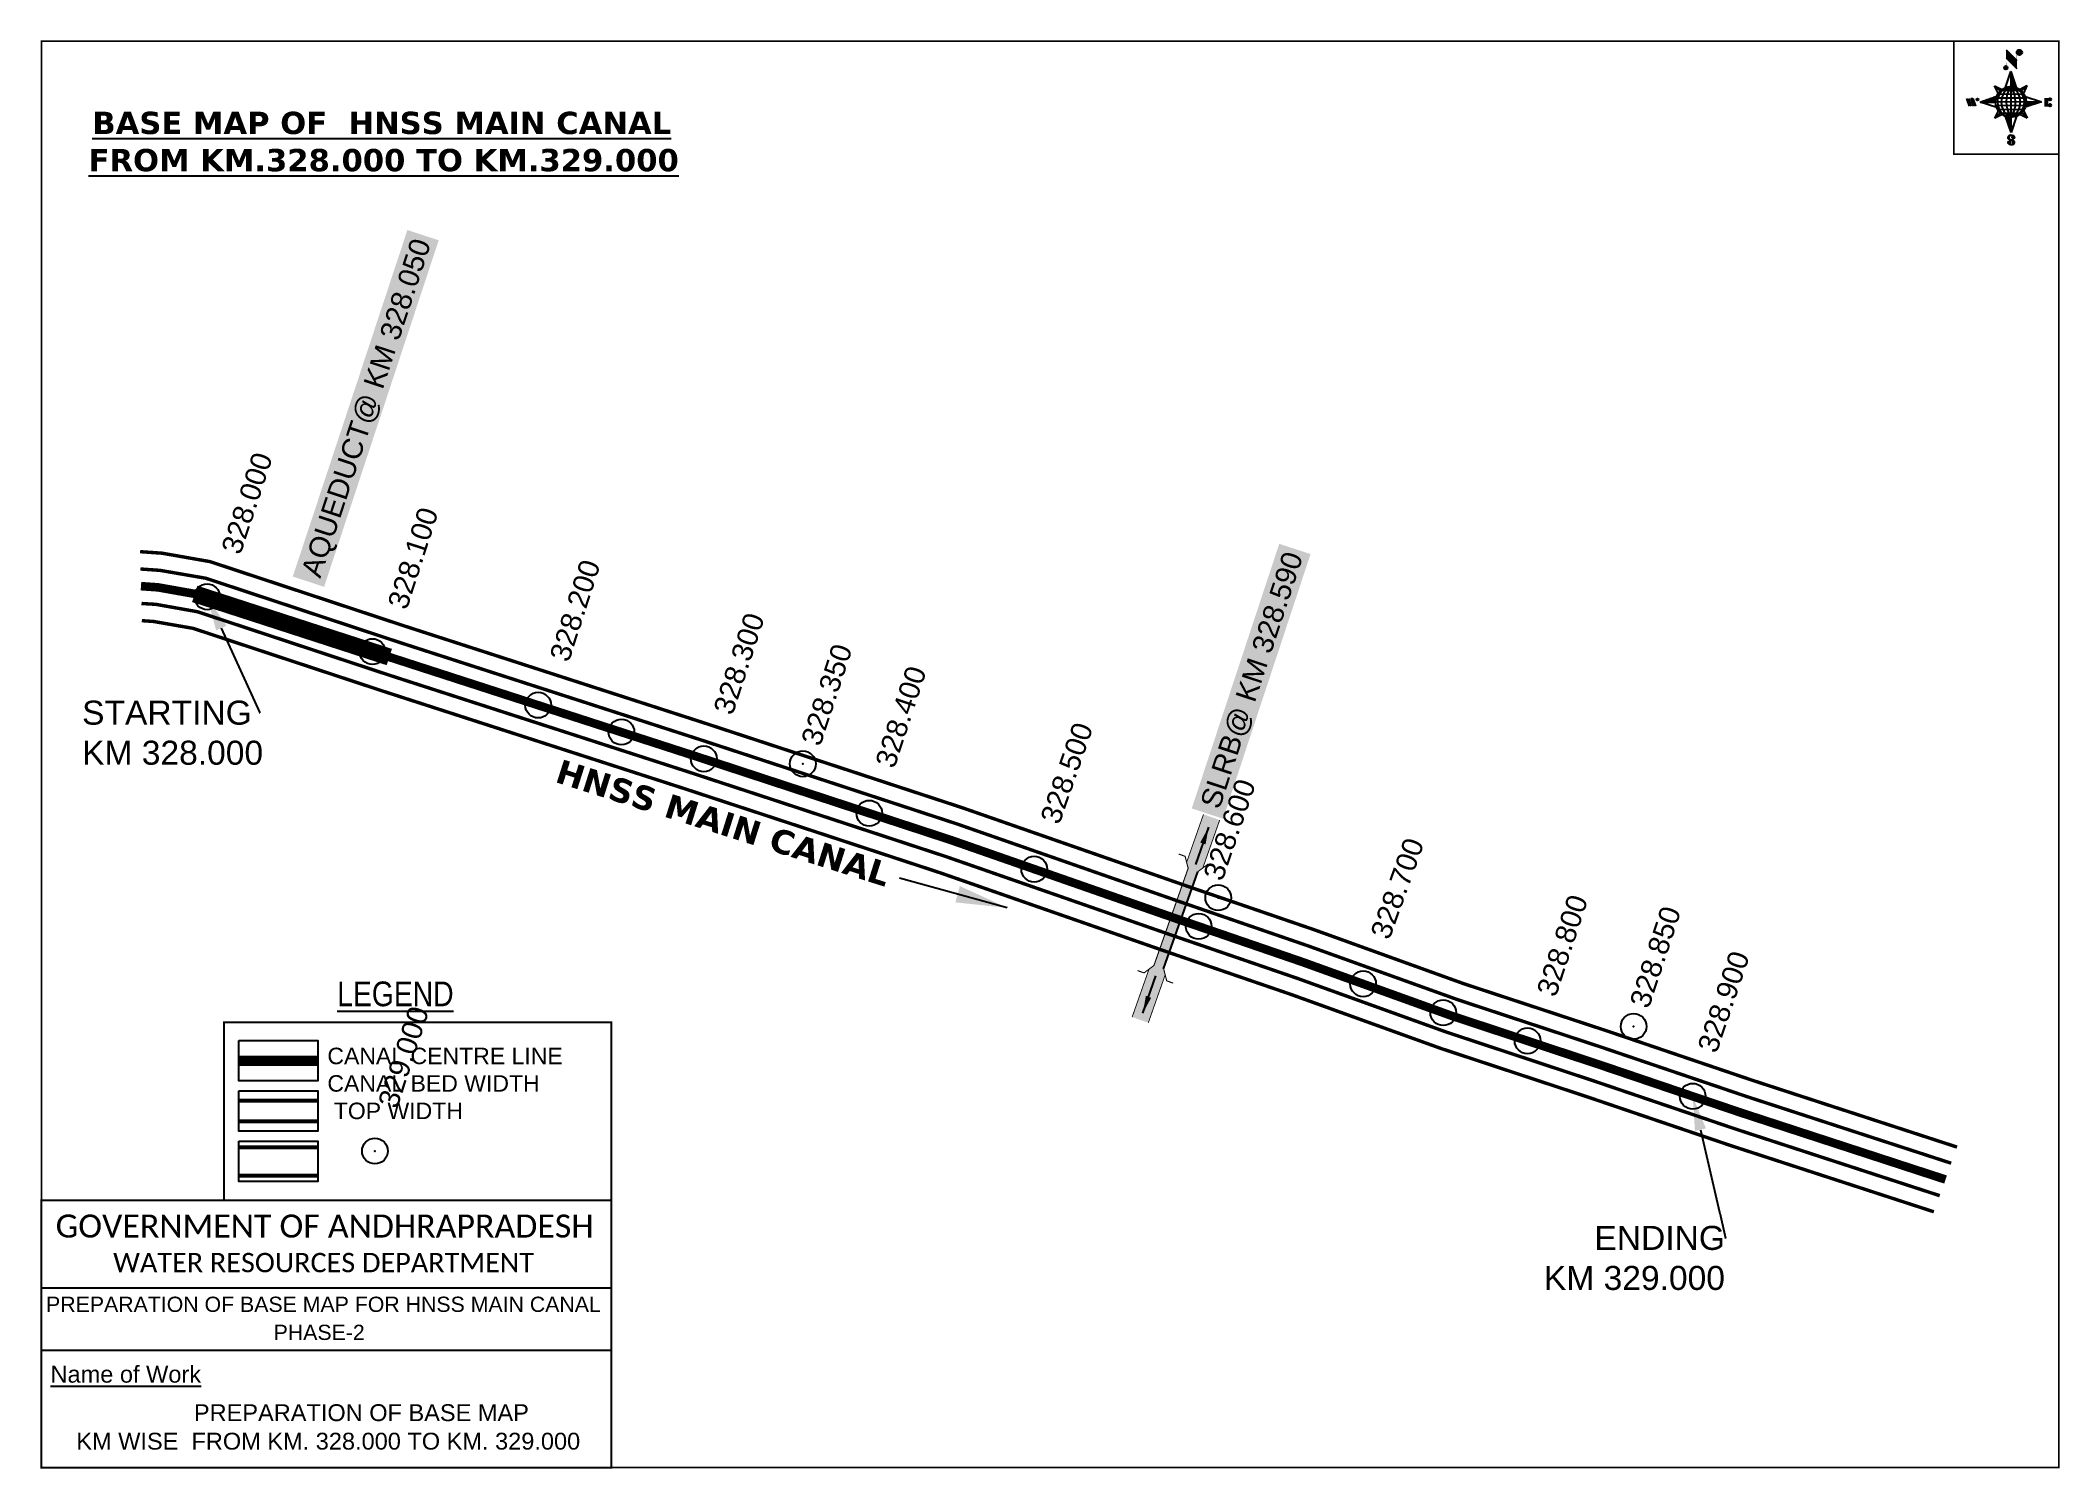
# Model space of a CAD drawing. Header units: inches. Extents: x 792408 to 793584, y 1566446 to 1567278.
import ezdxf
from ezdxf import colors
from ezdxf.entities.mleader import LeaderData, LeaderLine
from ezdxf.enums import TextEntityAlignment as Align
from ezdxf.math import Vec2, Vec3

# ---------------------------------------------------------------- set-up
doc = ezdxf.new("R2010")
doc.units = ezdxf.units.IN
doc.header["$LTSCALE"] = 15
doc.header["$MEASUREMENT"] = 0
doc.header["$PDMODE"] = 32
doc.header["$PDSIZE"] = 15
doc.linetypes.add('ACAD_ISO02W100', pattern=[15, 12, -3])
doc.linetypes.add('HIDDEN2', pattern=[0.1875, 0.125, -0.0625])
for name, color, linetype in [('AQUADUCT', 1, 'Continuous'), ('bord', 1, 'Continuous'), ('CANAL1', 7, 'Continuous'), ('CSMark', 72, 'Continuous'), ('DCBMS', 232, 'Continuous'), ('PAGE', 7, 'Continuous'), ('STRUCTURE', 5, 'Continuous'), ('TEXT', 6, 'Continuous')]:
    doc.layers.add(name, color=color, linetype=linetype)
doc.styles.add('ARIALN', font='ARIALN.TTF')
doc.styles.get("Standard").update_dxf_attribs({"font": 'arial.ttf'})
doc.dimstyles.get("Standard").update_dxf_attribs({"dimtxt": 20, "dimasz": 0.18, "dimexe": 0.18, "dimexo": 0.0625, "dimgap": 0.09, "dimtad": 0, "dimtih": 1, "dimtoh": 1, "dimdec": 4, "dimzin": 0, "dimdsep": 46, "dimtxsty": 'Standard', "dimcen": 0.09, "dimadec": 0, "dimazin": 0, "dimtfac": 1, "dimtdec": 4, "dimtofl": 0, "dimtmove": 0, "dimatfit": 3, "dimfxl": 1, "dimtolj": 1, "dimtzin": 0, "dimarcsym": 0})
pattern_1 = [(267.297113149, (-8720374.938, 50637915.138), (10.5367255337, -0.497431438), [])]
pattern_2 = [(357.297113149, (-8720374.938, 50637915.138), (0.497431438, 10.5367255337), [])]

# ---------------------------------------------------------------- blocks, each defined once
blk = doc.blocks.new('*X27')
at = {"color": 0, "linetype": 'Continuous'}
for p, q in [((6321.6, 240.5), (6322.3, 241.2)), ((6321.6, 240.3), (6322.3, 241)), ((6321.6, 240.1), (6322.3, 240.8)), ((6321.6, 239.9), (6322.4, 240.7)), ((6321.6, 239.8), (6322.4, 240.6)), ((6321.6, 239.6), (6322.5, 240.5)), ((6321.6, 239.4), (6322.5, 240.3)), ((6321.6, 239.2), (6322.6, 240.2)), ((6321.7, 239.1), (6322.6, 240.1)), ((6321.8, 240.8), (6322.4, 241.4)), ((6321.8, 239), (6322.7, 240)), ((6321.8, 239), (6322.8, 239.9)), ((6321.9, 238.9), (6322.9, 239.8)), ((6322, 238.8), (6323, 239.7)), ((6322.1, 241.3), (6322.4, 241.6)), ((6322.1, 238.7), (6323.1, 239.6)), ((6322.2, 238.6), (6323.1, 239.6)), ((6322.3, 238.5), (6323.2, 239.5)), ((6322.4, 238.5), (6323.3, 239.4)), ((6322.5, 238.4), (6323.4, 239.3)), ((6322.7, 238.4), (6323.6, 239.3)), ((6322.8, 238.3), (6323.7, 239.2)), ((6322.9, 238.3), (6323.8, 239.1)), ((6323.1, 238.2), (6323.9, 239.1)), ((6323.2, 238.2), (6324, 239)), ((6323.3, 238.2), (6324.2, 239)), ((6323.5, 238.1), (6324.3, 238.9)), ((6323.7, 238.1), (6324.4, 238.9)), ((6323.8, 238.1), (6324.6, 238.8)), ((6324.1, 238.2), (6324.7, 238.8)), ((6324.3, 238.3), (6324.9, 238.8)), ((6324.6, 238.3), (6325.1, 238.8)), ((6324.8, 238.4), (6325.2, 238.8)), ((6325.1, 238.5), (6325.4, 238.8)), ((6325.4, 238.6), (6325.6, 238.8))]:
    blk.add_line(p, q, dxfattribs=at)
blk = doc.blocks.new('*X26')
at = {"color": 0, "linetype": 'Continuous'}
for p, q in [((6324.4, 240.3), (6324.5, 240.4)), ((6324.6, 240.3), (6324.8, 240.5)), ((6324.7, 240.2), (6325, 240.5)), ((6324.8, 240.2), (6325.2, 240.6)), ((6325, 240.1), (6325.5, 240.6)), ((6325.1, 240.1), (6325.6, 240.6)), ((6325.2, 240), (6325.8, 240.6)), ((6325.3, 240), (6326, 240.6)), ((6325.4, 239.9), (6326.1, 240.6)), ((6325.5, 239.8), (6326.2, 240.5)), ((6325.6, 239.8), (6326.3, 240.5)), ((6325.7, 239.7), (6326.5, 240.4)), ((6325.9, 239.6), (6326.6, 240.3)), ((6326, 239.5), (6326.7, 240.3)), ((6326, 239.4), (6326.8, 240.2)), ((6326.1, 239.3), (6327, 240.2)), ((6326.2, 239.3), (6327.1, 240.1)), ((6326.3, 239.2), (6327.1, 240)), ((6326.4, 239.1), (6327.2, 239.9)), ((6326.5, 239), (6327.3, 239.8)), ((6326.5, 238.9), (6327.4, 239.7)), ((6326.6, 238.8), (6327.5, 239.6)), ((6326.7, 238.7), (6327.5, 239.5)), ((6326.8, 238.6), (6327.6, 239.4)), ((6326.8, 238.5), (6327.7, 239.3)), ((6326.8, 236.5), (6327.4, 237)), ((6326.9, 238.3), (6327.8, 239.2)), ((6326.9, 238.2), (6327.9, 239.1)), ((6326.9, 236.8), (6327.6, 237.4)), ((6327, 238.1), (6327.8, 239)), ((6327, 237.9), (6327.8, 238.8)), ((6327, 237.8), (6327.8, 238.6)), ((6327, 237.6), (6327.8, 238.4)), ((6327, 237.4), (6327.8, 238.2)), ((6327, 237.3), (6327.8, 238)), ((6327, 237.1), (6327.8, 237.9))]:
    blk.add_line(p, q, dxfattribs=at)
blk = doc.blocks.new('H')
at = {"layer": 'bord', "extrusion": (0.000427885, 0.004792, 0.999988)}
h = blk.add_hatch(dxfattribs=at)
h.set_pattern_fill('LINE', color=8, scale=84.387686, angle=-2.7029, style=0)
h.set_pattern_definition(pattern_2)
h.paths.add_polyline_path([(-492, 786, -0.090992), (-448, 775), (-486, 912)])
h = blk.add_hatch(dxfattribs=at)
h.set_pattern_fill('LINE', color=8, scale=84.387686, angle=-92.7029, style=0)
h.set_pattern_definition(pattern_1)
h.paths.add_polyline_path([(-625, 665, -0.090992), (-615, 710), (-751, 671)])
h = blk.add_hatch(dxfattribs=at)
h.set_pattern_fill('LINE', color=8, scale=84.387686, angle=-2.7029, style=0)
h.set_pattern_definition(pattern_2)
h.paths.add_polyline_path([(-504, 533, -0.090992), (-549, 543), (-510, 406)])
h = blk.add_hatch(dxfattribs=at)
h.set_pattern_fill('LINE', color=8, scale=84.387686, angle=-92.7029, style=0)
h.set_pattern_definition(pattern_1)
h.paths.add_polyline_path([(-246, 647), (-372, 653, -0.090992), (-382, 609)])
for p, q in [((-519, 1020, -1217), (-435, 927, -1216)), ((-516, 1087, -1217), (-432, 994, -1217)), ((-538, 774, -1216), (-487, 906, -1216)), ((-487, 906, -1216), (-493, 780, -1216)), ((-487, 906, -1216), (-448, 769, -1216)), ((-865, 701, -1215), (-847, 638, -1215)), ((-847, 700, -1215), (-829, 637, -1215)), ((-829, 699, -1215), (-811, 636, -1215)), ((-829, 699, -1215), (-811, 698, -1215)), ((-811, 698, -1215), (-794, 635, -1215)), ((-752, 665, -1215), (-615, 704, -1215)), ((-627, 794, -1216), (-567, 760, -1216)), ((-627, 794, -1216), (-584, 747, -1215)), ((-599, 731, -1215), (-627, 794, -1216)), ((-421, 753, -1216), (-359, 781, -1216)), ((-359, 781, -1216), (-405, 739, -1216)), ((-359, 781, -1216), (-392, 721, -1215)), ((-379, 693, -1215), (-246, 641, -1215)), ((-213, 669, -1215), (-217, 601, -1215)), ((-752, 665, -1215), (-625, 659, -1215)), ((-619, 614, -1215), (-752, 665, -1215)), ((-639, 526, -1214), (-606, 585, -1215)), ((-639, 526, -1214), (-593, 568, -1215)), ((-577, 553, -1215), (-639, 526, -1214)), ((-511, 400, -1214), (-549, 537, -1214)), ((-460, 533, -1215), (-511, 400, -1214)), ((-505, 527, -1214), (-511, 400, -1214)), ((-371, 513, -1214), (-431, 546, -1215)), ((-371, 513, -1214), (-414, 560, -1215)), ((-399, 576, -1215), (-371, 513, -1214)), ((-246, 641, -1215), (-383, 603, -1215)), ((-373, 647, -1215), (-246, 641, -1215)), ((-197, 600, -1215), (-194, 668, -1215))]:
    blk.add_line(p, q, dxfattribs=at)
at = {"layer": 'bord', "color": 8, "linetype": 'ByBlock', "extrusion": (0.000427885, 0.004792, 0.999988)}
for p, q in [((-375, 679, -1215), (-620, 691, -1215)), ((-386, 711, -1215), (-605, 722, -1215)), ((-411, 744, -1216), (-578, 752, -1216)), ((-493, 780, -1216), (-505, 527, -1214)), ((-373, 647, -1215), (-625, 659, -1215)), ((-378, 616, -1215), (-623, 628, -1215)), ((-392, 585, -1215), (-611, 595, -1215)), ((-420, 555, -1215), (-587, 562, -1215))]:
    blk.add_line(p, q, dxfattribs=at)
at = {"layer": 'bord', "extrusion": (0.000427885, 0.004792, 0.999988), "elevation": -1212}
for points, const_width in [([(-522, 960), (-516, 1093)], 1.61), ([(-434, 933), (-428, 1066)], 1.61), ([(-870, 707), (-846, 706)], 0.642), ([(-829, 643), (-821, 678)], 0.642), ([(-793, 641), (-782, 694)], 0.642), ([(-223, 676), (-174, 673)], 0.706), ([(-829, 643), (-855, 644)], 0.642), ([(-811, 642), (-784, 641)], 0.642), ([(-177, 605), (-226, 607)], 0.706), ([(-195, 645), (-185, 644)], 0.706)]:
    blk.add_lwpolyline(points, dxfattribs=dict(at, const_width=const_width))
for points, const_width in [([(-414, 1073, 1), (-398, 1058, 1)], 22.3), ([(-530, 950, 1), (-520, 939, 1)], 14.8), ([(-776, 697, 1), (-769, 690, 1)], 8.9), ([(-180, 618, 1), (-173, 611, 1)], 9.79), ([(-178, 667, 1), (-171, 660, 1)], 9.79), ([(-490, 362, 1), (-498, 369, 1)], 11.1), ([(-525, 322, 1), (-533, 329, 1)], 11.1)]:
    blk.add_lwpolyline(points, format="xyb", close=True, dxfattribs=dict(at, const_width=const_width))
for points in [[(-537, 317), (-531, 310), (-520, 307), (-505, 307), (-494, 310), (-486, 318), (-487, 326), (-491, 333), (-494, 336), (-503, 341), (-522, 347), (-530, 352), (-534, 355), (-537, 363), (-537, 373), (-530, 381), (-520, 384), (-504, 384), (-493, 380), (-487, 373)], [(-522, 348), (-526, 354), (-528, 361), (-528, 371), (-526, 375), (-521, 381), (-515, 384)], [(-505, 307), (-499, 312), (-497, 319), (-497, 327), (-501, 335), (-509, 343)]]:
    blk.add_lwpolyline(points, dxfattribs=at)
at = {"layer": 'bord', "extrusion": (0.000427885, 0.004792, 0.999988)}
for centre, radius in [((-406, 1065, -1212), 22.3), ((-525, 944, -1212), 14.8), ((-773, 694, -1212), 8.9), ((-498, 659, -1212), 127), ((-177, 615, -1212), 9.79), ((-174, 663, -1212), 9.79), ((-494, 365, -1212), 11.1), ((-529, 325, -1212), 11.1)]:
    blk.add_circle(centre, radius, dxfattribs=at)
at = {"layer": 'bord', "color": 8, "linetype": 'ByBlock', "extrusion": (0.000427885, 0.004792, 0.999988)}
for centre, radius, start, end in [((-482, 658, -1212), 128, 94.9254, 259.6691), ((-437, 656, -1212), 141, 113.2864, 241.308), ((-316, 651, -1212), 222, 142.5892, 212.0053), ((-560, 662, -1212), 141, 293.2864, 61.308), ((-681, 668, -1212), 222, 322.5892, 32.0053), ((-515, 660, -1212), 128, 274.9254, 79.6691)]:
    blk.add_arc(centre, radius, start, end, dxfattribs=at)
at = {"layer": 'bord', "extrusion": (0.000427885, 0.004792, 0.999988)}
for points in [[(-516, 1093, -1212), (-431, 1000, -1212), (-519, 1026, -1212), (-434, 933, -1212)], [(-864, 707, -1212), (-846, 706, -1212), (-846, 644, -1212), (-829, 643, -1212)], [(-829, 705, -1212), (-811, 704, -1212), (-811, 642, -1212), (-793, 641, -1212)], [(-193, 674, -1212), (-197, 606, -1212), (-213, 675, -1212), (-216, 607, -1212)]]:
    blk.add_solid(points, dxfattribs=at)
at = {"layer": 'bord', "extrusion": (0.000427885, 0.004792, 0.999988), "xscale": 7.977342409717546, "yscale": 7.977342408231451, "zscale": 7.977342408476333, "rotation": 138.0840426661453}
for name, p in [('*X26', (38301, -31929, -1212)), ('*X27', (38314, -31951, -1212))]:
    blk.add_blockref(name, p, dxfattribs=at)
blk = doc.blocks.new('SLB')
at = {"layer": 'STRUCTURE'}
h = blk.add_hatch(dxfattribs=at)
h.set_pattern_fill('DOTS', color=6, scale=20, angle=320.3722, style=0)
h.set_pattern_definition([(320.372247934, (-159.4327, -72.9564), (1.2786241598, 0.5641323054), [0, -1.25])])
h.paths.add_polyline_path([(769699.5, 1706871.1), (769699.5, 1706861.1), (769729.1, 1706861.1), (769732.1, 1706863.1), (769792.1, 1706863.1), (769795.1, 1706861.1), (769824.7, 1706861.1), (769824.7, 1706871.1), (769795.1, 1706871.1), (769792.1, 1706869.1), (769732.1, 1706869.1), (769729.1, 1706871.1)])
at = {"layer": 'STRUCTURE', "color": 6, "linetype": 'ACAD_ISO02W100', "ltscale": 0.5, "const_width": 0.5}
for points in [[(769699.5, 1706871.1), (769729.1, 1706871.1)], [(769795.1, 1706871.1), (769824.7, 1706871.1)], [(769699.5, 1706861.1), (769729.1, 1706861.1)], [(769795.1, 1706861.1), (769824.7, 1706861.1)]]:
    blk.add_lwpolyline(points, dxfattribs=at)
at = {"layer": 'STRUCTURE', "color": 6, "const_width": 0.628}
for points in [[(769726.1, 1706877.1), (769726.1, 1706873.1), (769732.1, 1706869.1), (769792.1, 1706869.1), (769798.1, 1706873.1), (769798.1, 1706877.1)], [(769726.1, 1706855.1), (769726.1, 1706859.1), (769732.1, 1706863.1), (769792.1, 1706863.1), (769798.1, 1706859.1), (769798.1, 1706855.1)]]:
    blk.add_lwpolyline(points, dxfattribs=at)
at = {"layer": 'STRUCTURE', "color": 6}
blk.add_lwpolyline([(769732.1, 1706863.1), (769792.1, 1706863.1)], dxfattribs=at)
blk.add_lwpolyline([(769732.1, 1706863.1), (769792.1, 1706863.1)], dxfattribs=at)
at = {"layer": 'STRUCTURE', "color": 0}
blk.add_circle((769762.1, 1706866.1), 1.24, dxfattribs=at)
for points in [[(769703.8, 1706866), (769726.7, 1706866)], [(769818.6, 1706865.8), (769795.7, 1706865.8)]]:
    blk.add_leader(points, dimstyle='Standard', override={"dimasz": 10, "dimgap": 0.09, "dimtad": 0}, dxfattribs=at)

msp = doc.modelspace()

# ---------------------------------------------------------------- linework, layer by layer
at = {"layer": 'CANAL1', "color": 200, "const_width": 2}
for points in [[(792465.9, 1566980.6), (792478.7, 1566979.7), (792506.6, 1566974.8), (792620.5, 1566937.1), (792796.1, 1566880.3), (792944.9, 1566831.4), (793077.1, 1566785.3), (793149.7, 1566760.4), (793236.7, 1566729), (793321.3, 1566701.1), (793404.9, 1566672.7), (793524.4, 1566633.7)], [(792466.9, 1566940.4), (792473.9, 1566939.9), (792496.8, 1566935.9), (792608.1, 1566899.1), (792783.7, 1566842.3), (792932, 1566793.5), (793064, 1566747.5), (793136.5, 1566722.6), (793223.6, 1566691.2), (793308.6, 1566663.1), (793392.2, 1566634.7), (793510.9, 1566596)]]:
    msp.add_lwpolyline(points, dxfattribs=at)
at = {"layer": 'CANAL1', "color": 1, "linetype": 'HIDDEN2', "ltscale": 8, "const_width": 5}
msp.add_lwpolyline([(792466.4, 1566960.5), (792476.3, 1566959.8), (792501.7, 1566955.3), (792605.5, 1566921), (792789.9, 1566861.3), (792938.5, 1566812.5), (793070.6, 1566766.4), (793078.8, 1566763.6), (793143.1, 1566741.5), (793230.2, 1566710.1), (793314.9, 1566682.1), (793398.6, 1566653.7), (793517.7, 1566614.8)], dxfattribs=at)
at = {"layer": 'CANAL1', "color": 5, "const_width": 2}
for points in [[(792466.1, 1566970.5), (792477.5, 1566969.7), (792504.2, 1566965.1), (792617.4, 1566927.6), (792793, 1566870.8), (792941.7, 1566822), (793073.8, 1566775.9), (793146.4, 1566750.9), (793233.4, 1566719.6), (793318.1, 1566691.6), (793401.7, 1566663.2), (793521, 1566624.3)], [(792466.7, 1566950.4), (792475.1, 1566949.9), (792499.3, 1566945.6), (792611.2, 1566908.6), (792786.8, 1566851.8), (792935.2, 1566803), (793067.3, 1566757), (793139.8, 1566732.1), (793226.9, 1566700.7), (793311.7, 1566672.6), (793395.4, 1566644.2), (793514.3, 1566605.4)]]:
    msp.add_lwpolyline(points, dxfattribs=at)
at = {"layer": 'CANAL1', "color": 1, "linetype": 'HIDDEN2', "ltscale": 100, "const_width": 6, "elevation": -0.4}
msp.add_lwpolyline([(792569.5, 1566684), (792523.5, 1566684)], dxfattribs=at)
at = {"layer": 'CANAL1', "color": 5, "const_width": 2.4, "elevation": -0.4}
for points in [[(792569.5, 1566660.7), (792523.5, 1566660.7)], [(792569.5, 1566648.7), (792523.5, 1566648.7)]]:
    msp.add_lwpolyline(points, dxfattribs=at)
at = {"layer": 'CANAL1', "color": 200, "const_width": 2.4, "elevation": -0.4}
for points in [[(792569.5, 1566633.5), (792523.5, 1566633.5)], [(792569.5, 1566617), (792523.5, 1566617)]]:
    msp.add_lwpolyline(points, dxfattribs=at)
at = {"layer": 'CSMark', "color": 3}
for p in [(792504.9, 1566954.3), (792601.2, 1566922.4), (792697.8, 1566891.2), (792746.3, 1566875.5), (792794.3, 1566859.9), (792852, 1566857), (792890.7, 1566828.2), (792986.8, 1566795.6), (793094, 1566779), (793082.6, 1566762.3), (793178.4, 1566728.8), (793225.1, 1566712), (793336, 1566704), (793274.2, 1566695.6), (793370.4, 1566663.3), (792602.7, 1566631.4)]:
    msp.add_point(p, dxfattribs=at)
at = {"layer": 'PAGE', "const_width": 1}
msp.add_lwpolyline([(792408.4, 1566447), (793583.7, 1566447), (793583.7, 1567278), (792408.4, 1567278), (792408.4, 1566447)], dxfattribs=at)
at = {"layer": 'PAGE'}
for points, const_width in [([(793583.7, 1567278), (793522.6, 1567278), (793522.6, 1567212.2), (793583.7, 1567212.2)], 1), ([(792514.7, 1566706.4), (792740.5, 1566706.4), (792740.5, 1566602.6), (792514.7, 1566602.6)], 1.2), ([(792408.4, 1566602.6), (792740.5, 1566602.6), (792740.5, 1566447), (792408.4, 1566447)], 1.2)]:
    msp.add_lwpolyline(points, close=True, dxfattribs=dict(at, const_width=const_width))
at = {"layer": 'PAGE', "elevation": -0.4}
for points in [[(792523.5, 1566695.7), (792569.5, 1566695.7), (792569.5, 1566672.2), (792523.5, 1566672.2)], [(792523.5, 1566666.5), (792569.5, 1566666.5), (792569.5, 1566643), (792523.5, 1566643)], [(792523.5, 1566637.2), (792569.5, 1566637.2), (792569.5, 1566613.7), (792523.5, 1566613.7)]]:
    msp.add_lwpolyline(points, close=True, dxfattribs=at)
at = {"layer": 'PAGE'}
for points in [[(792408.4, 1566551.6), (792740.5, 1566551.6)], [(792408.4, 1566515.3), (792740.5, 1566515.3)]]:
    msp.add_lwpolyline(points, dxfattribs=at)
at = {"layer": 'STRUCTURE', "color": 96, "const_width": 10}
msp.add_lwpolyline([(792497.7, 1566956), (792611.1, 1566919.2)], dxfattribs=at)

# ---------------------------------------------------------------- block references
at = {"layer": 'AQUADUCT', "color": 1, "xscale": 0.0703495379661093, "yscale": 0.07034953800030053, "zscale": 0.07034953795990817, "rotation": 3.078330607406165}
msp.add_blockref('H', (793593.3, 1567198.6, 85.4), dxfattribs=at)
at = {"layer": 'STRUCTURE', "color": 0, "rotation": 70.6031390940141}
msp.add_blockref('SLB', (2147409.9, 273829.4), dxfattribs=at)

# ---------------------------------------------------------------- texts
at = {"layer": 'CANAL1', "insert": (792710.3, 1566860.2), "char_height": 14, "width": 205.129, "attachment_point": 1, "rotation": 342.3854}
msp.add_mtext('\\pi0.96322;{\\fVerdana|b1|i0|c0|p34;HNSS MAIN CANAL}', dxfattribs=at)
at = {"layer": 'CSMark', "color": 1}
for s, rotation, p in [('328.000', 71.7001, (792518.6, 1566980.1)), ('328.100', 72.069, (792615.5, 1566948)), ('328.200', 72.069, (792709.9, 1566917.5)), ('328.300', 71.7954, (792805.3, 1566886.6)), ('328.350', 71.7954, (792856.4, 1566868.5)), ('328.400', 71.7954, (792899.6, 1566855.6)), ('328.500', 70.7816, (792995.7, 1566823)), ('328.600', 71.0233, (793090.7, 1566790)), ('328.700', 70.1884, (793188, 1566755.9)), ('328.800', 71.6996, (793284.9, 1566722.4)), ('328.850', 71.6996, (793339.1, 1566715.7)), ('328.900', 71.232, (793378.6, 1566689.7)), ('329.000', 71.9389, (792609.9, 1566657.4))]:
    msp.add_text(s, height=12, rotation=rotation, dxfattribs=at).set_placement(p, align=Align.MIDDLE_LEFT)
at = {"layer": 'PAGE', "extrusion": (0.000201441, 0.004807, 0.999988), "style": 'ARIALN'}
msp.add_text('%%ULEGEND', height=14.4, rotation=359.9999, dxfattribs=at).set_placement((792614.6, 1566704.1, 7690.6), align=Align.MIDDLE)
at = {"layer": 'PAGE', "extrusion": (0.000201441, 0.004807, 0.999988)}
for s, height, p in [('PREPARATION OF BASE MAP FOR HNSS MAIN CANAL', 8.878, (792411.1, 1566518.8, 7689.7)), ('%%UName of Work', 9.822, (792413.7, 1566477.6, 7688.4))]:
    msp.add_text(s, height=height, rotation=359.9999, dxfattribs=at).set_placement(p)
for s, height, p in [('PHASE-2', 8.88, (792570.2, 1566506.9, 7689.6)), ('PREPARATION OF BASE MAP', 9.822, (792594.8, 1566460.1, 7688.4)), ('KM WISE  FROM KM. 328.000 TO KM. 329.000', 9.822, (792575.5, 1566443.5, 7688.4))]:
    msp.add_text(s, height=height, rotation=359.9999, dxfattribs=at).set_placement(p, align=Align.MIDDLE_CENTER)
at = {"layer": 'PAGE', "extrusion": (0.000201441, 0.004807, 0.999988), "attachment_point": 1, "text_direction": (1, -1e-06, -0.000201)}
for s, insert, char_height, width in [('CANAL CENTRE LINE CANAL BED WIDTH {\\H2.3717x; }\\P TOP WIDTH{\\H1.9152x; }', (792575, 1566691.6, -0.4), 9.6, 168.926), ('\\pi3.5885;{\\fCalibri|b0|i0|c0|p34;\\H1.3333x;GOVERNMENT OF ANDHRAPRADESH\\P\\pi37.073;\\H0.83998x;WATER RESOURCES DEPARTMENT}', (792413.1, 1566594.4, -1.3), 10.059, 321.276)]:
    msp.add_mtext(s, dxfattribs=dict(at, insert=insert, char_height=char_height, width=width))
at = {"layer": 'STRUCTURE', "color": 5, "char_height": 12, "attachment_point": 1, "rotation": 71.7001, "bg_fill": 1, "box_fill_scale": 1.3, "bg_fill_color": 7, "bg_fill_true_color": 16777215, "bg_fill_transparency": 4390977}
for s, insert, width in [('\\pi0.055907;AQUEDUCT@ KM 328.050', (792559.4, 1566968.4), 205.454), ('\\pi0.43653;SLRB@ KM 328.590', (793083.1, 1566833.3), 155.187)]:
    msp.add_mtext(s, dxfattribs=dict(at, insert=insert, width=width))
at = {"layer": 'TEXT', "color": 1, "insert": (792416.3, 1567236.9), "char_height": 13, "width": 379.826, "attachment_point": 1}
msp.add_mtext('\\pi21.755;{\\fVerdana|b1|i0|c0|p34;\\LBASE MAP OF  HNSS MAIN CANAL \\P\\pi19.564;FROM KM.328.000 TO KM.329.000}', dxfattribs=at)

# ---------------------------------------------------------------- leaders
at = {"layer": 'CANAL1'}
msp.add_leader([(792971.1, 1566773.1), (792908.3, 1566790.3)], dimstyle='Standard', override={"dimasz": 30, "dimgap": 0.09, "dimtad": 0}, dxfattribs=at)
at = {"layer": 'DCBMS', "color": 5}
ml = msp.add_multileader_mtext('Standard', dxfattribs=at)
ml.set_content('STARTING\\PKM 328.000', color=5)
ml.set_leader_properties()
ml.build(insert=Vec2(0, 0))
ml.multileader.update_dxf_attribs({"dogleg_length": 0.36, "arrow_head_size": 20})
ctx = ml.context
ctx.base_point, ctx.char_height, ctx.arrow_head_size, ctx.landing_gap_size, ctx.plane_origin = Vec3(792432, 1566886.7), 14, 20, 0.09, Vec3(792602.9, 1566959.5)
notes = []
notes.append((ctx, [(0, (1, 1, 0), (792535.7, 1566886.7), (-1, 0), 0.36, [(0, [(792504.9, 1566954.3)], 0, [])])]))
ctx.mtext.insert, ctx.mtext.flow_direction = Vec3(792432.1, 1566893.8), 5
for ctx, leaders in notes:
    for number, flags, end, landing, length, lines in leaders:
        leader = LeaderData()
        leader.index, (leader.has_last_leader_line, leader.has_dogleg_vector, leader.attachment_direction) = number, flags
        leader.last_leader_point, leader.dogleg_vector, leader.dogleg_length = Vec3(end), Vec3(landing), length
        for number, points, colour, breaks in lines:
            line = LeaderLine()
            line.index, line.vertices, line.color, line.breaks = number, Vec3.list(points), colors.encode_raw_color(colour), breaks
            leader.lines.append(line)
        ctx.leaders.append(leader)

# ---------------------------------------------------------------- next in the draw order: leaders
ml = msp.add_multileader_mtext('Standard', dxfattribs=at)
ml.set_content('ENDING \\PKM 329.000', color=5)
ml.set_leader_properties()
ml.build(insert=Vec2(0, 0))
ml.multileader.update_dxf_attribs({"dogleg_length": 0.36, "arrow_head_size": 20})
ctx = ml.context
ctx.base_point, ctx.char_height, ctx.arrow_head_size, ctx.landing_gap_size, ctx.plane_origin = Vec3(793286, 1566580.6), 14, 20, 0.09, Vec3(793429.7, 1566793)
ctx.text_align_type = 2
notes = []
notes.append((ctx, [(0, (1, 1, 0), (793389.6, 1566580.6), (-1, 0), 0.36, [(0, [(793370.4, 1566663.3)], 0, [])])]))
ctx.mtext.insert, ctx.mtext.width, ctx.mtext.alignment, ctx.mtext.flow_direction = Vec3(793389.2, 1566587.8), 109.049, 3, 5
ctx.mtext.has_bg_fill, ctx.mtext.bg_color, ctx.mtext.bg_scale_factor, ctx.mtext.bg_transparency, ctx.mtext.use_window_bg_color = 1, -1027028792, 1.5, 0, 1
for ctx, leaders in notes:
    for number, flags, end, landing, length, lines in leaders:
        leader = LeaderData()
        leader.index, (leader.has_last_leader_line, leader.has_dogleg_vector, leader.attachment_direction) = number, flags
        leader.last_leader_point, leader.dogleg_vector, leader.dogleg_length = Vec3(end), Vec3(landing), length
        for number, points, colour, breaks in lines:
            line = LeaderLine()
            line.index, line.vertices, line.color, line.breaks = number, Vec3.list(points), colors.encode_raw_color(colour), breaks
            leader.lines.append(line)
        ctx.leaders.append(leader)

doc.saveas('drawing.dxf')
